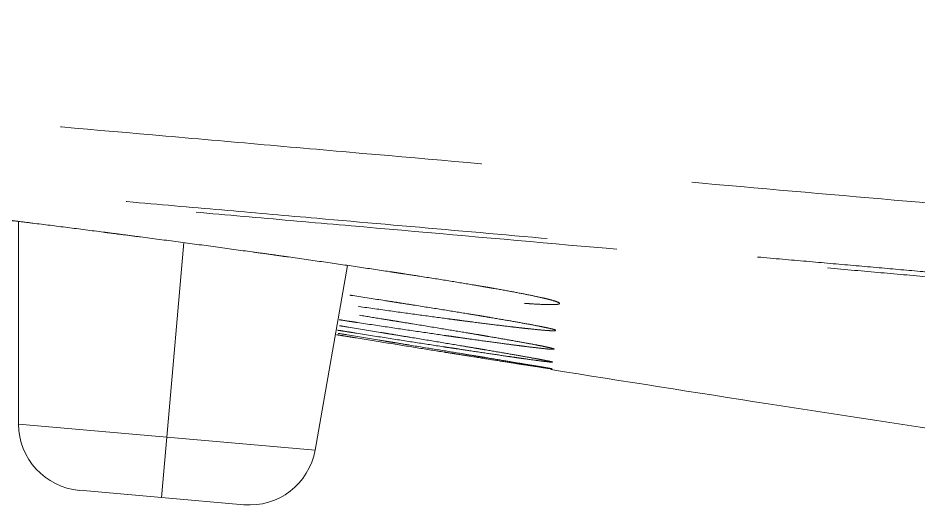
# Model space of a CAD drawing. Header units: millimetres. Extents: x 2433 to 4809, y -10272 to -6912.
# Drawn here: x 3898.41 to 3911.95, y -8254.32 to -8247 of the extents above; entities that cross this region are included whole.
import ezdxf

# ---------------------------------------------------------------- set-up
doc = ezdxf.new("R2010")
doc.units = ezdxf.units.MM
doc.linetypes.add('HIDDEN', pattern=[9.525, 6.35, -3.175])
doc.linetypes.add('HIDDEN2', pattern=[4.7625, 3.175, -1.5875])
doc.layers.add('HIDDEN', color=252, linetype='HIDDEN2', lineweight=13)

msp = doc.modelspace()

# ---------------------------------------------------------------- linework, layer by layer
at = {"layer": 'HIDDEN', "linetype": 'HIDDEN', "lineweight": 18, "extrusion": (-1, -2.22045e-16, 0)}
for p, q in [((3898.422, -8250.056), (3898.422, -8253.102)), ((3900.65, -8253.297), (3900.905, -8250.375)), ((3902.877, -8253.492), (3903.366, -8250.72)), ((3900.65, -8253.297), (3898.422, -8253.102)), ((3900.57, -8254.206), (3900.65, -8253.297)), ((3900.65, -8253.297), (3902.877, -8253.492)), ((3900.57, -8254.206), (3899.335, -8254.098)), ((3900.57, -8254.206), (3901.806, -8254.315))]:
    msp.add_line(p, q, dxfattribs=at)
at = {"layer": 'HIDDEN', "linetype": 'HIDDEN', "lineweight": 18}
for centre, start, end in [((3899.422, -8253.102), 180, 265), ((3901.893, -8253.318), 265, 350)]:
    msp.add_arc(centre, 1, start, end, dxfattribs=at)
for points, knots in [([(3880.071, -8246.998), (3880.161, -8247.004), (3880.434, -8247.025), (3881.124, -8247.082), (3882.099, -8247.163), (3882.943, -8247.235), (3883.886, -8247.316), (3884.407, -8247.36), (3885.545, -8247.458), (3886.78, -8247.565), (3888.207, -8247.689), (3889.346, -8247.788), (3889.738, -8247.822), (3890.342, -8247.874), (3890.649, -8247.901), (3891.014, -8247.933), (3891.198, -8247.949), (3891.291, -8247.957), (3891.337, -8247.961), (3891.361, -8247.963), (3891.372, -8247.964), (3891.378, -8247.964), (3891.381, -8247.965), (3891.383, -8247.965), (3891.383, -8247.965), (3891.384, -8247.965), (3891.384, -8247.965), (3892.322, -8248.046), (3893.291, -8248.131), (3895.275, -8248.304), (3896.29, -8248.393), (3898.346, -8248.572), (3899.387, -8248.664), (3900.959, -8248.801), (3901.485, -8248.847), (3902.537, -8248.94), (3903.064, -8248.986), (3904.644, -8249.125), (3905.697, -8249.217), (3907.79, -8249.401), (3908.829, -8249.493), (3910.885, -8249.674), (3911.901, -8249.763), (3913.901, -8249.94), (3914.886, -8250.027), (3915.85, -8250.112)], [0, 0, 0, 0, 0.0625, 0.125, 0.1875, 0.25, 0.25, 0.3125, 0.3125, 0.375, 0.4375, 0.4375, 0.46875, 0.46875, 0.484375, 0.492188, 0.496094, 0.498047, 0.499023, 0.499512, 0.499756, 0.499878, 0.499939, 0.499969, 0.499985, 0.499985, 0.5, 0.5, 0.5625, 0.5625, 0.625, 0.625, 0.6875, 0.6875, 0.71875, 0.71875, 0.75, 0.75, 0.8125, 0.8125, 0.875, 0.875, 0.9375, 0.9375, 1, 1, 1, 1]), ([(3915.851, -8251.149), (3915.822, -8251.147), (3915.756, -8251.141), (3915.646, -8251.131), (3915.511, -8251.119), (3915.354, -8251.105), (3915.172, -8251.089), (3914.967, -8251.071), (3914.738, -8251.051), (3914.486, -8251.029), (3914.211, -8251.004), (3913.892, -8250.976), (3913.537, -8250.945), (3913.155, -8250.911), (3912.773, -8250.877), (3912.392, -8250.844), (3911.918, -8250.802), (3911.342, -8250.751), (3910.654, -8250.69), (3909.937, -8250.627), (3908.732, -8250.521), (3907.058, -8250.374), (3904.955, -8250.189), (3903.126, -8250.028), (3901.524, -8249.888), (3900.101, -8249.763), (3898.603, -8249.632), (3896.926, -8249.486), (3895.184, -8249.334), (3893.48, -8249.185), (3891.703, -8249.03), (3889.723, -8248.858), (3888.083, -8248.716), (3886.949, -8248.618), (3886.357, -8248.566), (3885.874, -8248.525), (3885.454, -8248.488), (3885.059, -8248.454), (3884.68, -8248.422), (3884.209, -8248.381), (3883.66, -8248.334), (3883.062, -8248.284), (3882.515, -8248.237), (3882.17, -8248.209), (3881.979, -8248.193), (3881.916, -8248.187), (3881.854, -8248.182), (3881.795, -8248.177), (3881.738, -8248.173), (3881.682, -8248.168), (3881.628, -8248.164), (3881.577, -8248.159), (3881.527, -8248.155), (3881.478, -8248.151), (3881.432, -8248.148), (3881.387, -8248.144), (3881.344, -8248.141), (3881.303, -8248.137), (3881.263, -8248.134), (3881.225, -8248.131), (3881.189, -8248.128), (3881.155, -8248.125), (3881.122, -8248.123), (3881.09, -8248.12), (3881.06, -8248.118), (3881.032, -8248.116), (3881.005, -8248.114), (3880.98, -8248.112), (3880.956, -8248.11), (3880.934, -8248.109), (3880.913, -8248.107), (3880.9, -8248.106), (3880.894, -8248.106)], [0, 0, 0, 0, 0.001614, 0.00367, 0.006167, 0.009107, 0.012488, 0.016311, 0.020577, 0.025284, 0.030434, 0.036027, 0.043191, 0.05036, 0.057533, 0.06471, 0.071892, 0.084353, 0.097416, 0.11108, 0.125346, 0.166756, 0.208317, 0.250031, 0.277722, 0.307818, 0.340322, 0.375231, 0.420225, 0.461811, 0.499995, 0.557019, 0.625101, 0.649907, 0.670653, 0.68734, 0.703009, 0.71867, 0.734324, 0.749969, 0.779854, 0.810657, 0.84238, 0.875027, 0.879814, 0.884576, 0.889315, 0.89403, 0.898721, 0.903388, 0.908032, 0.912651, 0.917246, 0.921817, 0.926364, 0.930888, 0.935387, 0.939862, 0.944313, 0.948741, 0.953144, 0.957523, 0.961879, 0.96621, 0.970518, 0.974801, 0.979061, 0.983297, 0.987508, 0.991696, 0.99586, 1, 1, 1, 1]), ([(3882.106, -8248.309), (3882.109, -8248.309), (3882.115, -8248.309), (3882.123, -8248.309), (3882.133, -8248.31), (3882.142, -8248.31), (3882.152, -8248.311), (3882.161, -8248.311), (3882.172, -8248.312), (3882.182, -8248.313), (3882.193, -8248.313), (3882.204, -8248.314), (3882.215, -8248.314), (3882.226, -8248.315), (3882.238, -8248.316), (3882.25, -8248.317), (3882.262, -8248.317), (3882.275, -8248.318), (3882.288, -8248.319), (3882.301, -8248.32), (3882.314, -8248.321), (3882.328, -8248.321), (3882.342, -8248.322), (3882.356, -8248.323), (3882.37, -8248.324), (3882.385, -8248.325), (3882.4, -8248.326), (3882.415, -8248.327), (3882.43, -8248.328), (3882.446, -8248.329), (3882.462, -8248.33), (3882.478, -8248.332), (3882.495, -8248.333), (3882.511, -8248.334), (3882.528, -8248.335), (3882.545, -8248.336), (3882.563, -8248.337), (3882.581, -8248.339), (3882.599, -8248.34), (3882.617, -8248.341), (3882.635, -8248.343), (3882.654, -8248.344), (3882.673, -8248.345), (3882.692, -8248.347), (3882.712, -8248.348), (3882.732, -8248.35), (3882.752, -8248.351), (3882.772, -8248.353), (3882.792, -8248.354), (3882.813, -8248.356), (3882.834, -8248.357), (3882.855, -8248.359), (3882.877, -8248.36), (3882.899, -8248.362), (3882.921, -8248.364), (3882.943, -8248.365), (3882.966, -8248.367), (3882.988, -8248.369), (3883.011, -8248.371), (3883.035, -8248.372), (3883.058, -8248.374), (3883.082, -8248.376), (3883.106, -8248.378), (3883.13, -8248.38), (3883.155, -8248.382), (3883.179, -8248.383), (3883.204, -8248.385), (3883.229, -8248.387), (3883.255, -8248.389), (3883.281, -8248.391), (3883.307, -8248.393), (3883.333, -8248.395), (3883.359, -8248.397), (3883.386, -8248.4), (3883.413, -8248.402), (3883.44, -8248.404), (3883.467, -8248.406), (3883.495, -8248.408), (3883.523, -8248.41), (3883.551, -8248.413), (3883.579, -8248.415), (3883.608, -8248.417), (3883.637, -8248.419), (3883.666, -8248.422), (3883.695, -8248.424), (3883.725, -8248.426), (3883.755, -8248.429), (3883.785, -8248.431), (3883.815, -8248.434), (3883.846, -8248.436), (3883.876, -8248.438), (3883.907, -8248.441), (3883.939, -8248.443), (3883.97, -8248.446), (3884.002, -8248.449), (3884.034, -8248.451), (3884.066, -8248.454), (3884.098, -8248.456), (3884.131, -8248.459), (3884.164, -8248.462), (3884.197, -8248.464), (3884.23, -8248.467), (3884.264, -8248.47), (3884.298, -8248.473), (3884.332, -8248.475), (3884.366, -8248.478), (3884.4, -8248.481), (3884.435, -8248.484), (3884.47, -8248.487), (3884.505, -8248.489), (3884.541, -8248.492), (3884.576, -8248.495), (3884.612, -8248.498), (3884.649, -8248.501), (3884.685, -8248.504), (3884.721, -8248.507), (3884.758, -8248.51), (3884.795, -8248.513), (3884.833, -8248.516), (3884.87, -8248.519), (3884.908, -8248.523), (3884.946, -8248.526), (3884.984, -8248.529), (3885.022, -8248.532), (3885.061, -8248.535), (3885.1, -8248.538), (3885.139, -8248.542), (3885.178, -8248.545), (3885.218, -8248.548), (3885.258, -8248.551), (3885.298, -8248.555), (3885.338, -8248.558), (3885.378, -8248.562), (3885.574, -8248.578), (3885.946, -8248.609), (3886.53, -8248.658), (3887.175, -8248.713), (3887.884, -8248.773), (3888.554, -8248.83), (3889.153, -8248.881), (3889.649, -8248.924), (3890.137, -8248.965), (3890.807, -8249.023), (3891.686, -8249.099), (3892.802, -8249.195), (3893.964, -8249.296), (3895.178, -8249.401), (3896.455, -8249.512), (3897.797, -8249.629), (3899.157, -8249.748), (3900.551, -8249.87), (3901.959, -8249.994), (3903.93, -8250.167), (3906.438, -8250.388), (3908.79, -8250.596), (3910.366, -8250.736), (3911.174, -8250.808), (3911.953, -8250.877), (3912.602, -8250.935), (3913.126, -8250.982), (3913.532, -8251.018), (3913.933, -8251.054), (3914.245, -8251.082), (3914.472, -8251.102), (3914.618, -8251.116), (3914.769, -8251.129), (3914.925, -8251.143), (3915.086, -8251.157), (3915.252, -8251.172), (3915.423, -8251.188), (3915.598, -8251.203), (3915.779, -8251.22), (3915.901, -8251.231), (3915.963, -8251.236)], [0, 0, 0, 0, 0.001925, 0.00385, 0.005774, 0.007698, 0.009621, 0.011544, 0.013466, 0.015387, 0.017309, 0.019229, 0.021149, 0.023069, 0.024988, 0.026907, 0.028825, 0.030743, 0.03266, 0.034576, 0.036493, 0.038408, 0.040324, 0.042238, 0.044152, 0.046066, 0.047979, 0.049892, 0.051804, 0.053716, 0.055628, 0.057538, 0.059449, 0.061359, 0.063268, 0.065177, 0.067085, 0.068993, 0.070901, 0.072808, 0.074714, 0.07662, 0.078526, 0.080431, 0.082336, 0.08424, 0.086144, 0.088047, 0.08995, 0.091852, 0.093754, 0.095655, 0.097556, 0.099456, 0.101356, 0.103256, 0.105155, 0.107053, 0.108951, 0.110849, 0.112746, 0.114642, 0.116539, 0.118434, 0.12033, 0.122224, 0.124119, 0.126013, 0.127906, 0.129799, 0.131691, 0.133583, 0.135475, 0.137366, 0.139257, 0.141147, 0.143037, 0.144926, 0.146815, 0.148703, 0.150591, 0.152479, 0.154366, 0.156252, 0.158139, 0.160024, 0.16191, 0.163794, 0.165679, 0.167563, 0.169446, 0.171329, 0.173212, 0.175094, 0.176976, 0.178858, 0.180739, 0.182619, 0.184499, 0.186379, 0.188258, 0.190137, 0.192015, 0.193893, 0.195771, 0.197648, 0.199525, 0.201401, 0.203277, 0.205152, 0.207027, 0.208902, 0.210776, 0.21265, 0.214523, 0.216396, 0.218269, 0.220141, 0.222013, 0.223884, 0.225755, 0.227625, 0.229496, 0.231365, 0.233235, 0.235104, 0.236972, 0.23884, 0.240708, 0.242575, 0.244442, 0.246309, 0.248175, 0.250041, 0.273303, 0.297453, 0.322491, 0.34842, 0.375242, 0.391867, 0.407779, 0.422977, 0.437462, 0.468812, 0.500015, 0.530634, 0.561693, 0.593196, 0.625148, 0.657591, 0.687383, 0.719116, 0.750008, 0.813906, 0.875033, 0.891533, 0.907411, 0.922664, 0.937294, 0.945305, 0.953187, 0.960939, 0.968561, 0.97128, 0.974094, 0.977002, 0.980005, 0.983101, 0.986293, 0.989578, 0.992958, 0.996432, 1, 1, 1, 1]), ([(3895.144, -8249.708), (3895.146, -8249.707), (3895.148, -8249.707), (3895.153, -8249.706), (3895.157, -8249.706), (3895.179, -8249.705), (3895.206, -8249.705), (3895.278, -8249.708), (3895.323, -8249.71), (3895.429, -8249.718), (3895.491, -8249.723), (3895.58, -8249.731), (3895.599, -8249.733), (3895.636, -8249.736), (3895.694, -8249.742), (3895.756, -8249.748), (3895.886, -8249.761), (3895.981, -8249.771), (3896.185, -8249.792), (3896.294, -8249.804), (3896.47, -8249.824), (3896.531, -8249.83), (3896.625, -8249.841), (3896.657, -8249.845), (3896.721, -8249.852), (3896.884, -8249.871), (3897.057, -8249.891), (3897.343, -8249.924), (3897.492, -8249.942), (3897.801, -8249.979), (3897.961, -8249.999), (3898.168, -8250.024), (3898.21, -8250.029), (3898.294, -8250.04), (3898.42, -8250.055), (3898.548, -8250.071), (3898.806, -8250.103), (3898.98, -8250.125), (3899.335, -8250.17), (3899.515, -8250.193), (3899.744, -8250.223), (3899.79, -8250.229), (3899.883, -8250.241), (3899.929, -8250.247), (3900.069, -8250.265), (3900.162, -8250.277), (3900.442, -8250.313), (3900.63, -8250.338), (3900.818, -8250.363)], [0, 0, 0, 0, 0.010769, 0.010769, 0.026986, 0.026986, 0.091853, 0.091853, 0.156721, 0.156721, 0.221589, 0.221589, 0.237805, 0.237805, 0.254022, 0.286456, 0.286456, 0.351324, 0.351324, 0.416191, 0.416191, 0.448625, 0.448625, 0.464842, 0.464842, 0.481059, 0.545927, 0.545927, 0.610794, 0.610794, 0.675662, 0.675662, 0.691879, 0.691879, 0.708096, 0.74053, 0.74053, 0.805397, 0.805397, 0.870265, 0.870265, 0.886482, 0.886482, 0.902699, 0.902699, 0.935132, 0.935132, 1, 1, 1, 1]), ([(3900.818, -8250.363), (3901.007, -8250.388), (3901.194, -8250.413), (3901.565, -8250.464), (3901.749, -8250.489), (3902.024, -8250.527), (3902.115, -8250.539), (3902.251, -8250.558), (3902.297, -8250.565), (3902.387, -8250.577), (3902.432, -8250.584), (3902.658, -8250.615), (3902.834, -8250.64), (3903.178, -8250.69), (3903.347, -8250.714), (3903.676, -8250.763), (3903.836, -8250.787), (3904.032, -8250.816), (3904.071, -8250.822), (3904.148, -8250.834), (3904.187, -8250.84), (3904.3, -8250.857), (3904.375, -8250.868), (3904.592, -8250.902), (3904.731, -8250.924), (3904.994, -8250.966), (3905.119, -8250.987), (3905.297, -8251.017), (3905.354, -8251.026), (3905.438, -8251.041), (3905.466, -8251.046), (3905.52, -8251.055), (3905.547, -8251.06), (3905.678, -8251.083), (3905.774, -8251.1), (3905.95, -8251.133), (3906.03, -8251.149), (3906.175, -8251.178), (3906.239, -8251.192), (3906.308, -8251.208), (3906.322, -8251.211), (3906.348, -8251.217), (3906.385, -8251.226), (3906.416, -8251.234), (3906.473, -8251.25), (3906.53, -8251.269), (3906.551, -8251.282), (3906.552, -8251.291), (3906.55, -8251.293), (3906.542, -8251.298), (3906.535, -8251.3), (3906.508, -8251.304), (3906.48, -8251.306), (3906.408, -8251.307), (3906.363, -8251.306), (3906.256, -8251.302), (3906.194, -8251.299), (3906.105, -8251.293), (3906.087, -8251.291), (3906.049, -8251.289), (3905.991, -8251.285), (3905.929, -8251.28), (3905.799, -8251.269), (3905.704, -8251.261), (3905.501, -8251.241), (3905.391, -8251.23), (3905.215, -8251.212), (3905.155, -8251.206), (3905.061, -8251.196), (3905.029, -8251.192), (3904.965, -8251.185), (3904.932, -8251.182), (3904.768, -8251.163), (3904.63, -8251.148), (3904.344, -8251.114), (3904.195, -8251.096), (3903.887, -8251.059), (3903.727, -8251.039), (3903.52, -8251.012), (3903.478, -8251.007), (3903.403, -8250.997), (3903.368, -8250.993), (3903.334, -8250.989)], [0, 0, 0, 0, 0.036425, 0.036425, 0.072849, 0.072849, 0.091061, 0.091061, 0.100168, 0.100168, 0.109274, 0.109274, 0.145698, 0.145698, 0.182123, 0.182123, 0.218547, 0.218547, 0.227654, 0.227654, 0.23676, 0.23676, 0.254972, 0.254972, 0.291397, 0.291397, 0.327821, 0.327821, 0.346033, 0.346033, 0.35514, 0.35514, 0.364246, 0.364246, 0.40067, 0.40067, 0.437095, 0.437095, 0.473519, 0.473519, 0.482625, 0.482625, 0.491732, 0.509944, 0.509944, 0.546368, 0.582793, 0.582793, 0.601005, 0.601005, 0.619218, 0.619218, 0.655642, 0.655642, 0.692067, 0.692067, 0.728491, 0.728491, 0.737597, 0.737597, 0.746704, 0.764916, 0.764916, 0.80134, 0.80134, 0.837765, 0.837765, 0.855977, 0.855977, 0.865083, 0.865083, 0.87419, 0.87419, 0.910614, 0.910614, 0.947039, 0.947039, 0.983463, 0.983463, 0.992569, 0.992569, 1, 1, 1, 1]), ([(3903.401, -8251.164), (3903.415, -8251.167), (3903.43, -8251.169), (3903.608, -8251.196), (3903.769, -8251.221), (3903.965, -8251.252), (3904.004, -8251.258), (3904.081, -8251.27), (3904.12, -8251.276), (3904.234, -8251.294), (3904.308, -8251.305), (3904.526, -8251.34), (3904.665, -8251.362), (3904.93, -8251.404), (3905.055, -8251.425), (3905.234, -8251.454), (3905.291, -8251.463), (3905.376, -8251.477), (3905.403, -8251.482), (3905.458, -8251.491), (3905.485, -8251.496), (3905.616, -8251.518), (3905.713, -8251.534), (3905.891, -8251.565), (3905.972, -8251.58), (3906.118, -8251.606), (3906.182, -8251.618), (3906.253, -8251.632), (3906.267, -8251.635), (3906.293, -8251.64), (3906.305, -8251.643), (3906.341, -8251.65), (3906.363, -8251.655), (3906.421, -8251.668), (3906.45, -8251.675), (3906.481, -8251.684), (3906.489, -8251.686), (3906.494, -8251.689)], [0, 0, 0, 0, 0.008077, 0.008077, 0.102541, 0.102541, 0.126157, 0.126157, 0.149773, 0.149773, 0.197005, 0.197005, 0.291469, 0.291469, 0.385933, 0.385933, 0.433165, 0.433165, 0.456781, 0.456781, 0.480397, 0.480397, 0.574862, 0.574862, 0.669326, 0.669326, 0.76379, 0.76379, 0.787406, 0.787406, 0.811022, 0.811022, 0.858254, 0.858254, 0.952718, 0.952718, 1, 1, 1, 1]), ([(3906.49, -8251.7), (3906.487, -8251.7), (3906.484, -8251.7), (3906.463, -8251.701), (3906.436, -8251.7), (3906.365, -8251.695), (3906.321, -8251.692), (3906.215, -8251.682), (3906.154, -8251.676), (3906.066, -8251.667), (3906.048, -8251.665), (3906.01, -8251.661), (3905.953, -8251.654), (3905.891, -8251.647), (3905.762, -8251.632), (3905.668, -8251.621), (3905.466, -8251.596), (3905.357, -8251.582), (3905.182, -8251.56), (3905.122, -8251.552), (3905.028, -8251.54), (3904.996, -8251.535), (3904.932, -8251.527), (3904.9, -8251.523), (3904.736, -8251.501), (3904.599, -8251.482), (3904.314, -8251.443), (3904.166, -8251.423), (3903.858, -8251.38), (3903.699, -8251.358), (3903.533, -8251.334), (3903.532, -8251.334), (3903.531, -8251.334)], [0, 0, 0, 0, 0.022041, 0.022041, 0.119788, 0.119788, 0.217535, 0.217535, 0.315282, 0.315282, 0.339719, 0.339719, 0.364156, 0.413029, 0.413029, 0.510776, 0.510776, 0.608523, 0.608523, 0.657397, 0.657397, 0.681833, 0.681833, 0.70627, 0.70627, 0.804017, 0.804017, 0.901764, 0.901764, 0.999511, 0.999511, 1, 1, 1, 1]), ([(3903.544, -8251.466), (3903.66, -8251.485), (3903.775, -8251.504), (3903.926, -8251.528), (3903.965, -8251.534), (3904.042, -8251.547), (3904.081, -8251.553), (3904.195, -8251.572), (3904.27, -8251.584), (3904.488, -8251.619), (3904.627, -8251.642), (3904.892, -8251.686), (3905.017, -8251.707), (3905.196, -8251.736), (3905.254, -8251.746), (3905.338, -8251.76), (3905.366, -8251.765), (3905.421, -8251.774), (3905.448, -8251.779), (3905.58, -8251.801), (3905.677, -8251.818), (3905.855, -8251.849), (3905.936, -8251.864), (3906.082, -8251.89), (3906.148, -8251.902), (3906.219, -8251.916), (3906.232, -8251.919), (3906.259, -8251.924), (3906.271, -8251.926), (3906.307, -8251.933), (3906.329, -8251.938), (3906.387, -8251.95), (3906.417, -8251.957), (3906.458, -8251.968), (3906.47, -8251.972), (3906.473, -8251.976), (3906.471, -8251.977), (3906.466, -8251.978), (3906.463, -8251.978), (3906.457, -8251.978), (3906.453, -8251.978), (3906.432, -8251.978), (3906.406, -8251.976), (3906.336, -8251.97), (3906.292, -8251.965), (3906.187, -8251.953), (3906.126, -8251.946), (3906.038, -8251.935), (3906.02, -8251.933), (3905.983, -8251.928), (3905.926, -8251.921), (3905.864, -8251.913), (3905.735, -8251.896), (3905.642, -8251.884), (3905.44, -8251.856), (3905.332, -8251.841), (3905.157, -8251.817), (3905.097, -8251.808), (3905.004, -8251.795), (3904.972, -8251.79), (3904.908, -8251.781), (3904.876, -8251.777), (3904.712, -8251.753), (3904.576, -8251.733), (3904.291, -8251.691), (3904.143, -8251.67), (3903.836, -8251.624), (3903.677, -8251.6), (3903.471, -8251.569), (3903.43, -8251.563), (3903.346, -8251.55), (3903.297, -8251.542), (3903.247, -8251.535), (3903.239, -8251.534)], [0, 0, 0, 0, 0.032206, 0.032206, 0.043435, 0.043435, 0.054665, 0.054665, 0.077123, 0.077123, 0.122041, 0.122041, 0.166959, 0.166959, 0.189417, 0.189417, 0.200647, 0.200647, 0.211876, 0.211876, 0.256794, 0.256794, 0.301711, 0.301711, 0.346629, 0.346629, 0.357858, 0.357858, 0.369088, 0.369088, 0.391547, 0.391547, 0.436464, 0.436464, 0.481382, 0.481382, 0.50384, 0.50384, 0.51507, 0.51507, 0.526299, 0.526299, 0.571217, 0.571217, 0.616134, 0.616134, 0.661052, 0.661052, 0.672281, 0.672281, 0.683511, 0.70597, 0.70597, 0.750887, 0.750887, 0.795805, 0.795805, 0.818263, 0.818263, 0.829493, 0.829493, 0.840722, 0.840722, 0.88564, 0.88564, 0.930557, 0.930557, 0.975475, 0.975475, 0.986704, 0.986704, 0.997934, 1, 1, 1, 1]), ([(3903.242, -8251.623), (3903.287, -8251.63), (3903.332, -8251.638), (3903.542, -8251.672), (3903.702, -8251.698), (3903.898, -8251.73), (3903.937, -8251.737), (3904.015, -8251.75), (3904.053, -8251.756), (3904.167, -8251.775), (3904.242, -8251.787), (3904.46, -8251.823), (3904.6, -8251.846), (3904.865, -8251.89), (3904.99, -8251.911), (3905.169, -8251.941), (3905.227, -8251.951), (3905.312, -8251.965), (3905.34, -8251.97), (3905.394, -8251.979), (3905.421, -8251.984), (3905.554, -8252.006), (3905.651, -8252.023), (3905.83, -8252.053), (3905.911, -8252.067), (3906.058, -8252.093), (3906.123, -8252.105), (3906.194, -8252.118), (3906.208, -8252.12), (3906.234, -8252.125), (3906.247, -8252.128), (3906.283, -8252.134), (3906.305, -8252.139), (3906.364, -8252.15), (3906.394, -8252.156), (3906.432, -8252.165), (3906.443, -8252.168), (3906.448, -8252.17)], [0, 0, 0, 0, 0.024499, 0.024499, 0.114569, 0.114569, 0.137086, 0.137086, 0.159603, 0.159603, 0.204638, 0.204638, 0.294708, 0.294708, 0.384778, 0.384778, 0.429813, 0.429813, 0.45233, 0.45233, 0.474847, 0.474847, 0.564917, 0.564917, 0.654987, 0.654987, 0.745056, 0.745056, 0.767574, 0.767574, 0.790091, 0.790091, 0.835126, 0.835126, 0.925196, 0.925196, 1, 1, 1, 1]), ([(3906.425, -8252.271), (3906.423, -8252.271), (3906.42, -8252.27), (3906.4, -8252.268), (3906.375, -8252.264), (3906.305, -8252.254), (3906.262, -8252.247), (3906.158, -8252.231), (3906.097, -8252.222), (3906.01, -8252.209), (3905.992, -8252.206), (3905.955, -8252.2), (3905.898, -8252.191), (3905.837, -8252.182), (3905.709, -8252.162), (3905.616, -8252.147), (3905.415, -8252.115), (3905.307, -8252.098), (3905.133, -8252.071), (3905.074, -8252.061), (3904.981, -8252.046), (3904.949, -8252.041), (3904.885, -8252.031), (3904.853, -8252.026), (3904.69, -8252), (3904.554, -8251.978), (3904.27, -8251.932), (3904.122, -8251.908), (3903.816, -8251.859), (3903.657, -8251.833), (3903.452, -8251.8), (3903.41, -8251.793), (3903.327, -8251.78), (3903.271, -8251.771), (3903.215, -8251.761), (3903.2, -8251.759)], [0, 0, 0, 0, 0.01681, 0.01681, 0.109691, 0.109691, 0.202572, 0.202572, 0.295453, 0.295453, 0.318673, 0.318673, 0.341893, 0.388333, 0.388333, 0.481214, 0.481214, 0.574095, 0.574095, 0.620535, 0.620535, 0.643756, 0.643756, 0.666976, 0.666976, 0.759857, 0.759857, 0.852737, 0.852737, 0.945618, 0.945618, 0.968838, 0.968838, 0.992059, 1, 1, 1, 1]), ([(3906.436, -8252.172), (3906.434, -8252.172), (3906.431, -8252.172), (3906.411, -8252.17), (3906.385, -8252.167), (3906.315, -8252.159), (3906.272, -8252.154), (3906.167, -8252.14), (3906.106, -8252.132), (3906.019, -8252.119), (3906.001, -8252.117), (3905.964, -8252.112), (3905.907, -8252.103), (3905.846, -8252.095), (3905.717, -8252.076), (3905.624, -8252.062), (3905.423, -8252.033), (3905.315, -8252.017), (3905.141, -8251.99), (3905.081, -8251.981), (3904.988, -8251.967), (3904.956, -8251.962), (3904.892, -8251.953), (3904.86, -8251.948), (3904.697, -8251.923), (3904.56, -8251.902), (3904.276, -8251.858), (3904.128, -8251.835), (3903.821, -8251.787), (3903.663, -8251.762), (3903.457, -8251.729), (3903.416, -8251.723), (3903.332, -8251.71), (3903.279, -8251.701), (3903.224, -8251.693), (3903.212, -8251.691)], [0, 0, 0, 0, 0.016877, 0.016877, 0.109866, 0.109866, 0.202855, 0.202855, 0.295843, 0.295843, 0.319091, 0.319091, 0.342338, 0.388832, 0.388832, 0.481821, 0.481821, 0.574809, 0.574809, 0.621304, 0.621304, 0.644551, 0.644551, 0.667798, 0.667798, 0.760787, 0.760787, 0.853775, 0.853775, 0.946764, 0.946764, 0.970011, 0.970011, 0.993258, 1, 1, 1, 1]), ([(3903.222, -8251.738), (3903.269, -8251.746), (3903.315, -8251.753), (3903.526, -8251.788), (3903.686, -8251.814), (3903.882, -8251.846), (3903.921, -8251.853), (3903.999, -8251.866), (3904.037, -8251.872), (3904.152, -8251.891), (3904.226, -8251.903), (3904.445, -8251.939), (3904.584, -8251.962), (3904.849, -8252.005), (3904.975, -8252.026), (3905.154, -8252.056), (3905.212, -8252.065), (3905.297, -8252.079), (3905.325, -8252.084), (3905.38, -8252.093), (3905.407, -8252.097), (3905.539, -8252.119), (3905.637, -8252.135), (3905.816, -8252.165), (3905.897, -8252.179), (3906.044, -8252.203), (3906.11, -8252.214), (3906.181, -8252.226), (3906.195, -8252.228), (3906.221, -8252.233), (3906.234, -8252.235), (3906.271, -8252.241), (3906.293, -8252.245), (3906.352, -8252.255), (3906.382, -8252.261), (3906.424, -8252.268), (3906.436, -8252.271), (3906.439, -8252.272), (3906.439, -8252.272), (3906.439, -8252.272)], [0, 0, 0, 0, 0.024795, 0.024795, 0.11319, 0.11319, 0.135289, 0.135289, 0.157387, 0.157387, 0.201585, 0.201585, 0.28998, 0.28998, 0.378375, 0.378375, 0.422572, 0.422572, 0.444671, 0.444671, 0.46677, 0.46677, 0.555165, 0.555165, 0.64356, 0.64356, 0.731955, 0.731955, 0.754053, 0.754053, 0.776152, 0.776152, 0.82035, 0.82035, 0.908745, 0.908745, 0.99714, 0.99714, 1, 1, 1, 1]), ([(3906.422, -8252.283), (3907.509, -8252.456), (3910.338, -8252.902), (3913.168, -8253.335), (3914.911, -8253.596)], [0, 0, 0, 0, 0.384475, 1, 1, 1, 1])]:
    msp.add_open_spline(points, degree=3, knots=knots, dxfattribs=at)

doc.saveas('drawing.dxf')
